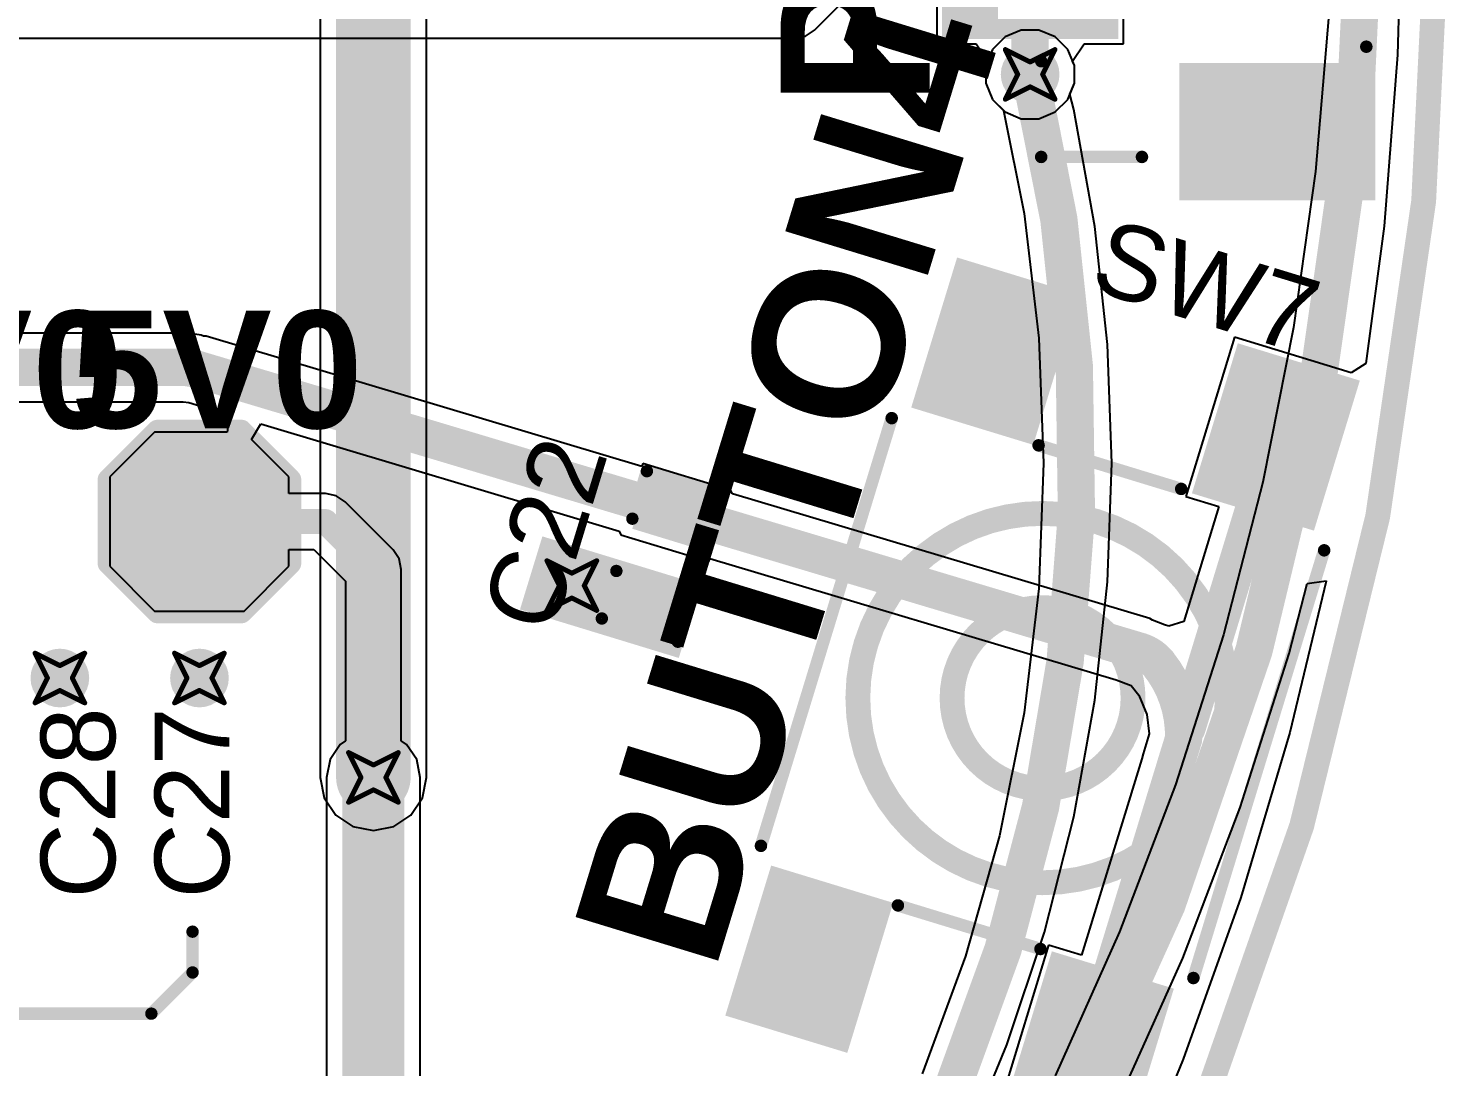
# Model space of a CAD drawing. Header units: inches. Extents: x -5 to 247, y -53 to 67.
# Drawn here: x 47.25 to 61.79, y -31.56 to -20.94 of the extents above; entities that cross this region are included whole.
import ezdxf

# ---------------------------------------------------------------- set-up
doc = ezdxf.new("R2010")
doc.units = ezdxf.units.IN
for name, color, linetype in [('Board Outline', 216, 'Continuous'), ('Bottom Layer', 5, 'Continuous'), ('Drill Drawing', 1, 'Continuous'), ('Top Layer', 1, 'Continuous'), ('Top Overlay', 2, 'Continuous'), ('Top Paste', 8, 'Continuous'), ('Top Solder', 216, 'Continuous'), ('Via Holes', 16, 'Continuous')]:
    doc.layers.add(name, color=color, linetype=linetype)
doc.styles.add('Arial', font='', dxfattribs={"height": 0.2})
doc.styles.add('Arial_Bold', font='', dxfattribs={"height": 0.2})
doc.styles.get('Arial').set_extended_font_data('Arial')
doc.styles.get('Arial_Bold').set_extended_font_data('Arial', bold=True)

# ---------------------------------------------------------------- blocks, each defined once
blk = doc.blocks.new('T__________17')
at = {"layer": 'Top Layer'}
blk.add_hatch(color=1, dxfattribs=at).paths.add_polyline_path([(0.381, 0.762), (-0.381, 0.762), (-0.762, 0.381), (-0.762, -0.381), (-0.381, -0.762), (0.381, -0.762), (0.762, -0.381), (0.762, 0.381)])
at = {"layer": 'Top Paste'}
blk.add_hatch(color=8, dxfattribs=at).paths.add_polyline_path([(0.381, 0.762), (-0.381, 0.762), (-0.762, 0.381), (-0.762, -0.381), (-0.381, -0.762), (0.381, -0.762), (0.762, -0.381), (0.762, 0.381)])
at = {"layer": 'Top Solder'}
blk.add_hatch(color=216, dxfattribs=at).paths.add_polyline_path([(0.432, 0.864), (-0.432, 0.864), (-0.864, 0.432), (-0.864, -0.432), (-0.432, -0.864), (0.432, -0.864), (0.864, -0.432), (0.864, 0.432)])
at = {"layer": 'Top Overlay'}
for points in [[(-0.94, 0.432, 0.2, 0.2, 0), (-0.432, 0.94, 0.2, 0.2, 0)], [(-0.432, 0.94, 0.2, 0.2, 0), (0.432, 0.94, 0.2, 0.2, 0)], [(0.432, 0.94, 0.2, 0.2, 0), (0.94, 0.432, 0.2, 0.2, 0)], [(-0.94, -0.432, 0.2, 0.2, 0), (-0.94, 0.432, 0.2, 0.2, 0)], [(0.94, -0.432, 0.2, 0.2, 0), (0.94, 0.432, 0.2, 0.2, 0)], [(-0.94, -0.432, 0.2, 0.2, 0), (-0.432, -0.94, 0.2, 0.2, 0)], [(0.432, -0.94, 0.2, 0.2, 0), (0.94, -0.432, 0.2, 0.2, 0)], [(-0.432, -0.94, 0.2, 0.2, 0), (0.432, -0.94, 0.2, 0.2, 0)]]:
    blk.add_lwpolyline(points, format="xyseb", dxfattribs=at)
for points in [[(-0.482, 0.94, 0.1, 0.1, 1), (-0.382, 0.94, 0.1, 0.1, 1)], [(-0.482, 0.94, 0.1, 0.1, 1), (-0.382, 0.94, 0.1, 0.1, 1)], [(0.382, 0.94, 0.1, 0.1, 1), (0.482, 0.94, 0.1, 0.1, 1)], [(0.382, 0.94, 0.1, 0.1, 1), (0.482, 0.94, 0.1, 0.1, 1)], [(-0.99, 0.432, 0.1, 0.1, 1), (-0.89, 0.432, 0.1, 0.1, 1)], [(-0.99, 0.432, 0.1, 0.1, 1), (-0.89, 0.432, 0.1, 0.1, 1)], [(0.89, 0.432, 0.1, 0.1, 1), (0.99, 0.432, 0.1, 0.1, 1)], [(0.89, 0.432, 0.1, 0.1, 1), (0.99, 0.432, 0.1, 0.1, 1)], [(-0.99, -0.432, 0.1, 0.1, 1), (-0.89, -0.432, 0.1, 0.1, 1)], [(-0.99, -0.432, 0.1, 0.1, 1), (-0.89, -0.432, 0.1, 0.1, 1)], [(0.89, -0.432, 0.1, 0.1, 1), (0.99, -0.432, 0.1, 0.1, 1)], [(0.89, -0.432, 0.1, 0.1, 1), (0.99, -0.432, 0.1, 0.1, 1)], [(-0.482, -0.94, 0.1, 0.1, 1), (-0.382, -0.94, 0.1, 0.1, 1)], [(-0.482, -0.94, 0.1, 0.1, 1), (-0.382, -0.94, 0.1, 0.1, 1)], [(0.382, -0.94, 0.1, 0.1, 1), (0.482, -0.94, 0.1, 0.1, 1)], [(0.382, -0.94, 0.1, 0.1, 1), (0.482, -0.94, 0.1, 0.1, 1)]]:
    blk.add_lwpolyline(points, format="xyseb", close=True, dxfattribs=at)
blk = doc.blocks.new('TS_1109S_B_J__69')
at = {"layer": 'Top Layer'}
for points in [[(-3.95, 2.05), (-2.55, 2.05), (-2.55, 0.95), (-3.95, 0.95)], [(2.55, 2.05), (3.95, 2.05), (3.95, 0.95), (2.55, 0.95)], [(-3.95, -0.95), (-2.55, -0.95), (-2.55, -2.05), (-3.95, -2.05)], [(2.55, -0.95), (3.95, -0.95), (3.95, -2.05), (2.55, -2.05)]]:
    blk.add_hatch(color=1, dxfattribs=at).paths.add_polyline_path(points)
at = {"layer": 'Top Paste'}
for points in [[(-3.95, 2.05), (-2.55, 2.05), (-2.55, 0.95), (-3.95, 0.95)], [(2.55, 2.05), (3.95, 2.05), (3.95, 0.95), (2.55, 0.95)], [(-3.95, -0.95), (-2.55, -0.95), (-2.55, -2.05), (-3.95, -2.05)], [(2.55, -0.95), (3.95, -0.95), (3.95, -2.05), (2.55, -2.05)]]:
    blk.add_hatch(color=8, dxfattribs=at).paths.add_polyline_path(points)
at = {"layer": 'Top Solder'}
for points in [[(-4.052, 2.152), (-2.448, 2.152), (-2.448, 0.848), (-4.052, 0.848)], [(2.448, 2.152), (4.052, 2.152), (4.052, 0.848), (2.448, 0.848)], [(-4.052, -0.848), (-2.448, -0.848), (-2.448, -2.152), (-4.052, -2.152)], [(2.448, -0.848), (4.052, -0.848), (4.052, -2.152), (2.448, -2.152)]]:
    blk.add_hatch(color=216, dxfattribs=at).paths.add_polyline_path(points)
at = {"layer": 'Top Overlay'}
for points in [[(-2.286, 2.311, 0.127, 0.127, 0), (2.286, 2.311, 0.127, 0.127, 0)], [(-2.459, 0.794, 0.127, 0.127, 0), (-2.459, -0.73, 0.127, 0.127, 0)], [(2.459, 0.794, 0.127, 0.127, 0), (2.459, -0.73, 0.127, 0.127, 0)], [(-2.286, -2.311, 0.127, 0.127, 0), (2.286, -2.311, 0.127, 0.127, 0)]]:
    blk.add_lwpolyline(points, format="xyseb", dxfattribs=at)
for points in [[(-2.318, 2.311, 0.0635, 0.0635, 1), (-2.254, 2.311, 0.0635, 0.0635, 1)], [(2.254, 2.311, 0.0635, 0.0635, 1), (2.318, 2.311, 0.0635, 0.0635, 1)], [(1.888, 0, 0.254, 0.254, 1), (-1.888, 0, 0.254, 0.254, 1)], [(0.925, 0, 0.254, 0.254, 1), (-0.925, 0, 0.254, 0.254, 1)], [(-2.491, 0.794, 0.0635, 0.0635, 1), (-2.427, 0.794, 0.0635, 0.0635, 1)], [(2.427, 0.794, 0.0635, 0.0635, 1), (2.491, 0.794, 0.0635, 0.0635, 1)], [(-1.951, 0, 0.127, 0.127, 1), (-1.824, 0, 0.127, 0.127, 1)], [(-0.988, 0, 0.127, 0.127, 1), (-0.861, 0, 0.127, 0.127, 1)], [(0.861, 0, 0.127, 0.127, 1), (0.988, 0, 0.127, 0.127, 1)], [(1.824, 0, 0.127, 0.127, 1), (1.951, 0, 0.127, 0.127, 1)], [(-2.491, -0.73, 0.0635, 0.0635, 1), (-2.427, -0.73, 0.0635, 0.0635, 1)], [(2.427, -0.73, 0.0635, 0.0635, 1), (2.491, -0.73, 0.0635, 0.0635, 1)], [(-2.318, -2.311, 0.0635, 0.0635, 1), (-2.254, -2.311, 0.0635, 0.0635, 1)], [(2.254, -2.311, 0.0635, 0.0635, 1), (2.318, -2.311, 0.0635, 0.0635, 1)]]:
    blk.add_lwpolyline(points, format="xyseb", close=True, dxfattribs=at)
blk = doc.blocks.new('V________T______96')
at = {"layer": 'Top Layer'}
for points in [[(-4.4, 2.162), (-3.2, 2.162), (-3.2, 0.362), (-4.4, 0.362)], [(3.2, 2.162), (4.4, 2.162), (4.4, 0.362), (3.2, 0.362)], [(-2.75, -0.463), (-2.25, -0.463), (-2.25, -2.063), (-2.75, -2.063)], [(-1.75, -0.463), (-1.25, -0.463), (-1.25, -2.063), (-1.75, -2.063)], [(-0.75, -0.463), (-0.25, -0.463), (-0.25, -2.063), (-0.75, -2.063)], [(0.25, -0.463), (0.75, -0.463), (0.75, -2.063), (0.25, -2.063)], [(1.25, -0.463), (1.75, -0.463), (1.75, -2.063), (1.25, -2.063)], [(2.25, -0.463), (2.75, -0.463), (2.75, -2.063), (2.25, -2.063)]]:
    blk.add_hatch(color=1, dxfattribs=at).paths.add_polyline_path(points)
at = {"layer": 'Top Paste'}
for points in [[(-4.4, 2.162), (-3.2, 2.162), (-3.2, 0.362), (-4.4, 0.362)], [(3.2, 2.162), (4.4, 2.162), (4.4, 0.362), (3.2, 0.362)], [(-2.75, -0.463), (-2.25, -0.463), (-2.25, -2.063), (-2.75, -2.063)], [(-1.75, -0.463), (-1.25, -0.463), (-1.25, -2.063), (-1.75, -2.063)], [(-0.75, -0.463), (-0.25, -0.463), (-0.25, -2.063), (-0.75, -2.063)], [(0.25, -0.463), (0.75, -0.463), (0.75, -2.063), (0.25, -2.063)], [(1.25, -0.463), (1.75, -0.463), (1.75, -2.063), (1.25, -2.063)], [(2.25, -0.463), (2.75, -0.463), (2.75, -2.063), (2.25, -2.063)]]:
    blk.add_hatch(color=8, dxfattribs=at).paths.add_polyline_path(points)
at = {"layer": 'Top Solder'}
for points in [[(-4.502, 2.264), (-3.098, 2.264), (-3.098, 0.261), (-4.502, 0.261)], [(3.098, 2.264), (4.502, 2.264), (4.502, 0.261), (3.098, 0.261)], [(-2.852, -0.361), (-2.148, -0.361), (-2.148, -2.164), (-2.852, -2.164)], [(-1.852, -0.361), (-1.148, -0.361), (-1.148, -2.164), (-1.852, -2.164)], [(-0.852, -0.361), (-0.148, -0.361), (-0.148, -2.164), (-0.852, -2.164)], [(0.148, -0.361), (0.852, -0.361), (0.852, -2.164), (0.148, -2.164)], [(1.148, -0.361), (1.852, -0.361), (1.852, -2.164), (1.148, -2.164)], [(2.148, -0.361), (2.852, -0.361), (2.852, -2.164), (2.148, -2.164)]]:
    blk.add_hatch(color=216, dxfattribs=at).paths.add_polyline_path(points)
at = {"layer": 'Top Overlay'}
for points in [[(-2.884, 2.173, 0.127, 0.127, 0), (2.932, 2.173, 0.127, 0.127, 0)], [(-4.059, -1.15, 0.127, 0.127, 0), (-4.059, -0.12, 0.127, 0.127, 0)], [(4.059, -1.15, 0.127, 0.127, 0), (4.059, -0.12, 0.127, 0.127, 0)], [(-4.059, -1.15, 0.127, 0.127, 0), (-3.08, -1.15, 0.127, 0.127, 0)], [(4.059, -1.15, 0.127, 0.127, 0), (3.08, -1.15, 0.127, 0.127, 0)], [(-3.023, -1.549, 0.127, 0.127, 0), (-3.15, -1.422, 0.127, 0.127, 0)], [(-3.15, -1.676, 0.127, 0.127, 0), (-3.15, -1.422, 0.127, 0.127, 0)], [(-3.15, -1.676, 0.127, 0.127, 0), (-3.023, -1.549, 0.127, 0.127, 0)]]:
    blk.add_lwpolyline(points, format="xyseb", dxfattribs=at)
for points in [[(-2.916, 2.173, 0.0635, 0.0635, 1), (-2.853, 2.173, 0.0635, 0.0635, 1)], [(2.9, 2.173, 0.0635, 0.0635, 1), (2.964, 2.173, 0.0635, 0.0635, 1)], [(-4.091, -0.12, 0.0635, 0.0635, 1), (-4.027, -0.12, 0.0635, 0.0635, 1)], [(4.027, -0.12, 0.0635, 0.0635, 1), (4.091, -0.12, 0.0635, 0.0635, 1)], [(-4.091, -1.15, 0.0635, 0.0635, 1), (-4.027, -1.15, 0.0635, 0.0635, 1)], [(-4.091, -1.15, 0.0635, 0.0635, 1), (-4.027, -1.15, 0.0635, 0.0635, 1)], [(-3.112, -1.15, 0.0635, 0.0635, 1), (-3.049, -1.15, 0.0635, 0.0635, 1)], [(3.049, -1.15, 0.0635, 0.0635, 1), (3.112, -1.15, 0.0635, 0.0635, 1)], [(4.027, -1.15, 0.0635, 0.0635, 1), (4.091, -1.15, 0.0635, 0.0635, 1)], [(4.027, -1.15, 0.0635, 0.0635, 1), (4.091, -1.15, 0.0635, 0.0635, 1)], [(-3.181, -1.422, 0.0635, 0.0635, 1), (-3.118, -1.422, 0.0635, 0.0635, 1)], [(-3.181, -1.422, 0.0635, 0.0635, 1), (-3.118, -1.422, 0.0635, 0.0635, 1)], [(-3.054, -1.549, 0.0635, 0.0635, 1), (-2.991, -1.549, 0.0635, 0.0635, 1)], [(-3.054, -1.549, 0.0635, 0.0635, 1), (-2.991, -1.549, 0.0635, 0.0635, 1)], [(-3.181, -1.676, 0.0635, 0.0635, 1), (-3.118, -1.676, 0.0635, 0.0635, 1)], [(-3.181, -1.676, 0.0635, 0.0635, 1), (-3.118, -1.676, 0.0635, 0.0635, 1)]]:
    blk.add_lwpolyline(points, format="xyseb", close=True, dxfattribs=at)
blk = doc.blocks.new('C___0402_104')
at = {"layer": 'Top Layer'}
for points in [[(-0.698, -0.318), (-0.698, 0.317), (-0.241, 0.317), (-0.241, -0.318)], [(0.241, -0.318), (0.241, 0.317), (0.698, 0.317), (0.698, -0.318)]]:
    blk.add_hatch(color=1, dxfattribs=at).paths.add_polyline_path(points)
at = {"layer": 'Top Paste'}
for points in [[(-0.698, -0.318), (-0.698, 0.317), (-0.241, 0.317), (-0.241, -0.318)], [(0.241, -0.318), (0.241, 0.317), (0.698, 0.317), (0.698, -0.318)]]:
    blk.add_hatch(color=8, dxfattribs=at).paths.add_polyline_path(points)
at = {"layer": 'Top Solder'}
for points in [[(-0.758, -0.378), (-0.758, 0.377), (-0.181, 0.377), (-0.181, -0.378)], [(0.181, -0.378), (0.181, 0.377), (0.758, 0.377), (0.758, -0.378)]]:
    blk.add_hatch(color=216, dxfattribs=at).paths.add_polyline_path(points)
at = {"layer": 'Top Overlay'}
for points in [[(-0.787, 0.406, 0.127, 0.127, 0), (-0.279, 0.406, 0.127, 0.127, 0)], [(-0.787, 0.406, 0.127, 0.127, 0), (-0.787, -0.406, 0.127, 0.127, 0)], [(0.279, 0.406, 0.127, 0.127, 0), (0.787, 0.406, 0.127, 0.127, 0)], [(0.787, 0.406, 0.127, 0.127, 0), (0.787, -0.406, 0.127, 0.127, 0)], [(-0.787, -0.406, 0.127, 0.127, 0), (-0.279, -0.406, 0.127, 0.127, 0)], [(0.279, -0.406, 0.127, 0.127, 0), (0.787, -0.406, 0.127, 0.127, 0)]]:
    blk.add_lwpolyline(points, format="xyseb", dxfattribs=at)
for points in [[(-0.819, 0.406, 0.0635, 0.0635, 1), (-0.756, 0.406, 0.0635, 0.0635, 1)], [(-0.819, 0.406, 0.0635, 0.0635, 1), (-0.756, 0.406, 0.0635, 0.0635, 1)], [(-0.311, 0.406, 0.0635, 0.0635, 1), (-0.248, 0.406, 0.0635, 0.0635, 1)], [(0.248, 0.406, 0.0635, 0.0635, 1), (0.311, 0.406, 0.0635, 0.0635, 1)], [(0.756, 0.406, 0.0635, 0.0635, 1), (0.819, 0.406, 0.0635, 0.0635, 1)], [(0.756, 0.406, 0.0635, 0.0635, 1), (0.819, 0.406, 0.0635, 0.0635, 1)], [(-0.819, -0.406, 0.0635, 0.0635, 1), (-0.756, -0.406, 0.0635, 0.0635, 1)], [(-0.819, -0.406, 0.0635, 0.0635, 1), (-0.756, -0.406, 0.0635, 0.0635, 1)], [(-0.311, -0.406, 0.0635, 0.0635, 1), (-0.248, -0.406, 0.0635, 0.0635, 1)], [(0.248, -0.406, 0.0635, 0.0635, 1), (0.311, -0.406, 0.0635, 0.0635, 1)], [(0.756, -0.406, 0.0635, 0.0635, 1), (0.819, -0.406, 0.0635, 0.0635, 1)], [(0.756, -0.406, 0.0635, 0.0635, 1), (0.819, -0.406, 0.0635, 0.0635, 1)]]:
    blk.add_lwpolyline(points, format="xyseb", close=True, dxfattribs=at)

msp = doc.modelspace()

# ---------------------------------------------------------------- hatches: boundary and pattern name
at = {"layer": 'Bottom Layer'}
h = msp.add_hatch(color=5, dxfattribs=at)
edge = h.paths.add_edge_path()
edge.add_arc((57.487, -21.413), 0.3, 0, 360)
h = msp.add_hatch(color=5, dxfattribs=at)
edge = h.paths.add_edge_path()
edge.add_arc((52.803, -26.639), 0.3, 0, 360)
h = msp.add_hatch(color=5, dxfattribs=at)
edge = h.paths.add_edge_path()
edge.add_arc((47.57, -27.584), 0.3, 0, 360)
h = msp.add_hatch(color=5, dxfattribs=at)
edge = h.paths.add_edge_path()
edge.add_arc((48.997, -27.584), 0.3, 0, 360)
h = msp.add_hatch(color=5, dxfattribs=at)
edge = h.paths.add_edge_path()
edge.add_arc((50.775, -28.6), 0.3, 0, 360)
at = {"layer": 'Top Layer'}
h = msp.add_hatch(color=1, dxfattribs=at)
edge = h.paths.add_edge_path()
edge.add_arc((57.487, -21.413), 0.3, 0, 360)
msp.add_hatch(color=1, dxfattribs=at).paths.add_polyline_path([(53.896, -27.379), (54.124, -26.632), (52.502, -26.136), (52.273, -26.883)])
h = msp.add_hatch(color=1, dxfattribs=at)
edge = h.paths.add_edge_path()
edge.add_arc((52.803, -26.639), 0.3, 0, 360)
h = msp.add_hatch(color=1, dxfattribs=at)
edge = h.paths.add_edge_path()
edge.add_arc((47.57, -27.584), 0.3, 0, 360)
h = msp.add_hatch(color=1, dxfattribs=at)
edge = h.paths.add_edge_path()
edge.add_arc((48.997, -27.584), 0.3, 0, 360)
h = msp.add_hatch(color=1, dxfattribs=at)
edge = h.paths.add_edge_path()
edge.add_arc((50.775, -28.6), 0.3, 0, 360)
at = {"layer": 'Via Holes'}
h = msp.add_hatch(color=7, dxfattribs=at)
edge = h.paths.add_edge_path()
edge.add_arc((57.487, -21.413), 0.15, 0, 360)
h = msp.add_hatch(color=7, dxfattribs=at)
edge = h.paths.add_edge_path()
edge.add_arc((52.803, -26.639), 0.15, 0, 360)
h = msp.add_hatch(color=7, dxfattribs=at)
edge = h.paths.add_edge_path()
edge.add_arc((47.57, -27.584), 0.15, 0, 360)
h = msp.add_hatch(color=7, dxfattribs=at)
edge = h.paths.add_edge_path()
edge.add_arc((48.997, -27.584), 0.15, 0, 360)
h = msp.add_hatch(color=7, dxfattribs=at)
edge = h.paths.add_edge_path()
edge.add_arc((50.775, -28.6), 0.15, 0, 360)

# ---------------------------------------------------------------- linework, layer by layer
at = {"layer": 'Board Outline'}
msp.add_lwpolyline([(49.772, 6.348, 0.254, 0.254, -0.6504), (32.118, -53.055, 0.254, 0.254, 0)], format="xyseb", dxfattribs=at)
at = {"layer": 'Bottom Layer'}
for p, q in [((50.231, -4.902), (50.231, -28.6)), ((51.318, -28.6), (51.318, -4.902)), ((60.541, -20.802), (60.405, -22.407)), ((57.231, -21.03), (57.104, -21.157)), ((57.397, -20.961), (57.231, -21.03)), ((57.577, -20.961), (57.397, -20.961)), ((57.744, -21.03), (57.577, -20.961)), ((57.871, -21.157), (57.744, -21.03)), ((57.104, -21.157), (57.035, -21.323)), ((57.94, -21.323), (57.871, -21.157)), ((57.035, -21.323), (57.035, -21.503)), ((57.94, -21.503), (57.94, -21.323)), ((57.035, -21.503), (57.104, -21.67)), ((57.893, -21.615), (57.94, -21.503)), ((57.104, -21.67), (57.215, -21.781)), ((57.933, -21.772), (57.893, -21.615)), ((57.215, -21.781), (57.425, -22.836)), ((58.149, -22.967), (57.933, -21.772)), ((60.405, -22.407), (60.18, -24.001)), ((57.425, -22.836), (57.575, -24.108)), ((58.279, -24.174), (58.149, -22.967)), ((57.575, -24.108), (57.625, -25.388)), ((60.18, -24.001), (59.866, -25.581)), ((58.322, -25.388), (58.279, -24.174)), ((57.625, -25.388), (57.575, -26.668)), ((58.279, -26.601), (58.322, -25.388)), ((59.866, -25.581), (59.464, -27.141)), ((58.149, -27.809), (58.279, -26.601)), ((60.135, -27.334), (60.32, -26.617)), ((60.514, -26.593), (60.14, -28.142)), ((60.32, -26.617), (60.511, -26.589)), ((60.511, -26.589), (60.514, -26.593)), ((57.575, -26.668), (57.425, -27.94)), ((59.464, -27.141), (58.974, -28.676)), ((59.634, -28.906), (60.135, -27.334)), ((57.933, -29.004), (58.149, -27.809)), ((57.425, -27.94), (57.175, -29.196)), ((60.14, -28.142), (59.64, -29.826)), ((50.231, -28.6), (50.272, -28.809)), ((51.277, -28.809), (51.318, -28.6)), ((58.974, -28.676), (58.4, -30.18)), ((50.272, -28.809), (50.39, -28.985)), ((51.159, -28.985), (51.277, -28.809)), ((59.046, -30.448), (59.634, -28.906)), ((50.39, -28.985), (50.566, -29.103)), ((50.983, -29.103), (51.159, -28.985)), ((57.633, -30.181), (57.933, -29.004)), ((50.566, -29.103), (50.775, -29.144)), ((50.775, -29.144), (50.983, -29.103)), ((57.175, -29.196), (56.827, -30.429)), ((59.64, -29.826), (59.052, -31.482)), ((57.25, -31.333), (57.633, -30.181)), ((58.4, -30.18), (57.742, -31.651)), ((56.827, -30.429), (56.384, -31.631)), ((58.372, -31.954), (59.046, -30.448)), ((56.785, -32.455), (57.25, -31.333)), ((59.052, -31.482), (58.378, -33.104))]:
    msp.add_line(p, q, dxfattribs=at)
for points in [[(56.382, -3.583, 0.381, 0.381, -0.343099), (53.033, -39.106, 0.381, 0.381, 0)], [(50.775, -28.6, 0.762, 0.762, 0), (50.775, -4.902, 0.762, 0.762, 0)], [(57.487, -21.413, 0.381, 0.381, -0.254665), (53.425, -36.822, 0.381, 0.381, 0)]]:
    msp.add_lwpolyline(points, format="xyseb", dxfattribs=at)
for points in [[(57.392, -21.413, 0.191, 0.191, 1), (57.583, -21.413, 0.191, 0.191, 1)], [(50.584, -28.6, 0.381, 0.381, 1), (50.965, -28.6, 0.381, 0.381, 1)]]:
    msp.add_lwpolyline(points, format="xyseb", close=True, dxfattribs=at)
at = {"layer": 'Drill Drawing'}
for points in [[(57.233, -21.159, 0.0508, 0.0508, 0), (57.487, -21.286, 0.0508, 0.0508, 0)], [(57.233, -21.159, 0.0508, 0.0508, 0), (57.36, -21.413, 0.0508, 0.0508, 0)], [(57.487, -21.286, 0.0508, 0.0508, 0), (57.741, -21.159, 0.0508, 0.0508, 0)], [(57.614, -21.413, 0.0508, 0.0508, 0), (57.741, -21.159, 0.0508, 0.0508, 0)], [(57.233, -21.667, 0.0508, 0.0508, 0), (57.36, -21.413, 0.0508, 0.0508, 0)], [(57.233, -21.667, 0.0508, 0.0508, 0), (57.487, -21.54, 0.0508, 0.0508, 0)], [(57.487, -21.54, 0.0508, 0.0508, 0), (57.741, -21.667, 0.0508, 0.0508, 0)], [(57.614, -21.413, 0.0508, 0.0508, 0), (57.741, -21.667, 0.0508, 0.0508, 0)], [(52.549, -26.385, 0.0508, 0.0508, 0), (52.803, -26.512, 0.0508, 0.0508, 0)], [(52.549, -26.385, 0.0508, 0.0508, 0), (52.676, -26.639, 0.0508, 0.0508, 0)], [(52.803, -26.512, 0.0508, 0.0508, 0), (53.057, -26.385, 0.0508, 0.0508, 0)], [(52.93, -26.639, 0.0508, 0.0508, 0), (53.057, -26.385, 0.0508, 0.0508, 0)], [(52.549, -26.893, 0.0508, 0.0508, 0), (52.676, -26.639, 0.0508, 0.0508, 0)], [(52.93, -26.639, 0.0508, 0.0508, 0), (53.057, -26.893, 0.0508, 0.0508, 0)], [(52.549, -26.893, 0.0508, 0.0508, 0), (52.803, -26.766, 0.0508, 0.0508, 0)], [(52.803, -26.766, 0.0508, 0.0508, 0), (53.057, -26.893, 0.0508, 0.0508, 0)], [(47.316, -27.33, 0.0508, 0.0508, 0), (47.57, -27.457, 0.0508, 0.0508, 0)], [(47.316, -27.33, 0.0508, 0.0508, 0), (47.443, -27.584, 0.0508, 0.0508, 0)], [(47.57, -27.457, 0.0508, 0.0508, 0), (47.824, -27.33, 0.0508, 0.0508, 0)], [(47.697, -27.584, 0.0508, 0.0508, 0), (47.824, -27.33, 0.0508, 0.0508, 0)], [(48.743, -27.33, 0.0508, 0.0508, 0), (48.997, -27.457, 0.0508, 0.0508, 0)], [(48.743, -27.33, 0.0508, 0.0508, 0), (48.87, -27.584, 0.0508, 0.0508, 0)], [(48.997, -27.457, 0.0508, 0.0508, 0), (49.251, -27.33, 0.0508, 0.0508, 0)], [(49.124, -27.584, 0.0508, 0.0508, 0), (49.251, -27.33, 0.0508, 0.0508, 0)], [(47.316, -27.838, 0.0508, 0.0508, 0), (47.443, -27.584, 0.0508, 0.0508, 0)], [(47.697, -27.584, 0.0508, 0.0508, 0), (47.824, -27.838, 0.0508, 0.0508, 0)], [(48.743, -27.838, 0.0508, 0.0508, 0), (48.87, -27.584, 0.0508, 0.0508, 0)], [(49.124, -27.584, 0.0508, 0.0508, 0), (49.251, -27.838, 0.0508, 0.0508, 0)], [(47.316, -27.838, 0.0508, 0.0508, 0), (47.57, -27.711, 0.0508, 0.0508, 0)], [(47.57, -27.711, 0.0508, 0.0508, 0), (47.824, -27.838, 0.0508, 0.0508, 0)], [(48.743, -27.838, 0.0508, 0.0508, 0), (48.997, -27.711, 0.0508, 0.0508, 0)], [(48.997, -27.711, 0.0508, 0.0508, 0), (49.251, -27.838, 0.0508, 0.0508, 0)], [(50.521, -28.346, 0.0508, 0.0508, 0), (50.775, -28.473, 0.0508, 0.0508, 0)], [(50.521, -28.346, 0.0508, 0.0508, 0), (50.648, -28.6, 0.0508, 0.0508, 0)], [(50.775, -28.473, 0.0508, 0.0508, 0), (51.029, -28.346, 0.0508, 0.0508, 0)], [(50.902, -28.6, 0.0508, 0.0508, 0), (51.029, -28.346, 0.0508, 0.0508, 0)], [(50.521, -28.854, 0.0508, 0.0508, 0), (50.648, -28.6, 0.0508, 0.0508, 0)], [(50.902, -28.6, 0.0508, 0.0508, 0), (51.029, -28.854, 0.0508, 0.0508, 0)], [(50.521, -28.854, 0.0508, 0.0508, 0), (50.775, -28.727, 0.0508, 0.0508, 0)], [(50.775, -28.727, 0.0508, 0.0508, 0), (51.029, -28.854, 0.0508, 0.0508, 0)]]:
    msp.add_lwpolyline(points, format="xyseb", dxfattribs=at)
for points in [[(57.221, -21.159, 0.0254, 0.0254, 1), (57.246, -21.159, 0.0254, 0.0254, 1)], [(57.221, -21.159, 0.0254, 0.0254, 1), (57.246, -21.159, 0.0254, 0.0254, 1)], [(57.729, -21.159, 0.0254, 0.0254, 1), (57.754, -21.159, 0.0254, 0.0254, 1)], [(57.729, -21.159, 0.0254, 0.0254, 1), (57.754, -21.159, 0.0254, 0.0254, 1)], [(57.475, -21.286, 0.0254, 0.0254, 1), (57.5, -21.286, 0.0254, 0.0254, 1)], [(57.475, -21.286, 0.0254, 0.0254, 1), (57.5, -21.286, 0.0254, 0.0254, 1)], [(57.348, -21.413, 0.0254, 0.0254, 1), (57.373, -21.413, 0.0254, 0.0254, 1)], [(57.348, -21.413, 0.0254, 0.0254, 1), (57.373, -21.413, 0.0254, 0.0254, 1)], [(57.475, -21.54, 0.0254, 0.0254, 1), (57.5, -21.54, 0.0254, 0.0254, 1)], [(57.475, -21.54, 0.0254, 0.0254, 1), (57.5, -21.54, 0.0254, 0.0254, 1)], [(57.602, -21.413, 0.0254, 0.0254, 1), (57.627, -21.413, 0.0254, 0.0254, 1)], [(57.602, -21.413, 0.0254, 0.0254, 1), (57.627, -21.413, 0.0254, 0.0254, 1)], [(57.221, -21.667, 0.0254, 0.0254, 1), (57.246, -21.667, 0.0254, 0.0254, 1)], [(57.221, -21.667, 0.0254, 0.0254, 1), (57.246, -21.667, 0.0254, 0.0254, 1)], [(57.729, -21.667, 0.0254, 0.0254, 1), (57.754, -21.667, 0.0254, 0.0254, 1)], [(57.729, -21.667, 0.0254, 0.0254, 1), (57.754, -21.667, 0.0254, 0.0254, 1)], [(52.536, -26.385, 0.0254, 0.0254, 1), (52.562, -26.385, 0.0254, 0.0254, 1)], [(52.536, -26.385, 0.0254, 0.0254, 1), (52.562, -26.385, 0.0254, 0.0254, 1)], [(53.044, -26.385, 0.0254, 0.0254, 1), (53.07, -26.385, 0.0254, 0.0254, 1)], [(53.044, -26.385, 0.0254, 0.0254, 1), (53.07, -26.385, 0.0254, 0.0254, 1)], [(52.663, -26.639, 0.0254, 0.0254, 1), (52.689, -26.639, 0.0254, 0.0254, 1)], [(52.663, -26.639, 0.0254, 0.0254, 1), (52.689, -26.639, 0.0254, 0.0254, 1)], [(52.79, -26.512, 0.0254, 0.0254, 1), (52.816, -26.512, 0.0254, 0.0254, 1)], [(52.79, -26.512, 0.0254, 0.0254, 1), (52.816, -26.512, 0.0254, 0.0254, 1)], [(52.917, -26.639, 0.0254, 0.0254, 1), (52.943, -26.639, 0.0254, 0.0254, 1)], [(52.917, -26.639, 0.0254, 0.0254, 1), (52.943, -26.639, 0.0254, 0.0254, 1)], [(52.79, -26.766, 0.0254, 0.0254, 1), (52.816, -26.766, 0.0254, 0.0254, 1)], [(52.79, -26.766, 0.0254, 0.0254, 1), (52.816, -26.766, 0.0254, 0.0254, 1)], [(52.536, -26.893, 0.0254, 0.0254, 1), (52.562, -26.893, 0.0254, 0.0254, 1)], [(52.536, -26.893, 0.0254, 0.0254, 1), (52.562, -26.893, 0.0254, 0.0254, 1)], [(53.044, -26.893, 0.0254, 0.0254, 1), (53.07, -26.893, 0.0254, 0.0254, 1)], [(53.044, -26.893, 0.0254, 0.0254, 1), (53.07, -26.893, 0.0254, 0.0254, 1)], [(47.304, -27.33, 0.0254, 0.0254, 1), (47.329, -27.33, 0.0254, 0.0254, 1)], [(47.304, -27.33, 0.0254, 0.0254, 1), (47.329, -27.33, 0.0254, 0.0254, 1)], [(47.812, -27.33, 0.0254, 0.0254, 1), (47.837, -27.33, 0.0254, 0.0254, 1)], [(47.812, -27.33, 0.0254, 0.0254, 1), (47.837, -27.33, 0.0254, 0.0254, 1)], [(48.73, -27.33, 0.0254, 0.0254, 1), (48.755, -27.33, 0.0254, 0.0254, 1)], [(48.73, -27.33, 0.0254, 0.0254, 1), (48.755, -27.33, 0.0254, 0.0254, 1)], [(49.238, -27.33, 0.0254, 0.0254, 1), (49.263, -27.33, 0.0254, 0.0254, 1)], [(49.238, -27.33, 0.0254, 0.0254, 1), (49.263, -27.33, 0.0254, 0.0254, 1)], [(47.558, -27.457, 0.0254, 0.0254, 1), (47.583, -27.457, 0.0254, 0.0254, 1)], [(47.558, -27.457, 0.0254, 0.0254, 1), (47.583, -27.457, 0.0254, 0.0254, 1)], [(48.984, -27.457, 0.0254, 0.0254, 1), (49.009, -27.457, 0.0254, 0.0254, 1)], [(48.984, -27.457, 0.0254, 0.0254, 1), (49.009, -27.457, 0.0254, 0.0254, 1)], [(47.431, -27.584, 0.0254, 0.0254, 1), (47.456, -27.584, 0.0254, 0.0254, 1)], [(47.431, -27.584, 0.0254, 0.0254, 1), (47.456, -27.584, 0.0254, 0.0254, 1)], [(47.685, -27.584, 0.0254, 0.0254, 1), (47.71, -27.584, 0.0254, 0.0254, 1)], [(47.685, -27.584, 0.0254, 0.0254, 1), (47.71, -27.584, 0.0254, 0.0254, 1)], [(48.857, -27.584, 0.0254, 0.0254, 1), (48.882, -27.584, 0.0254, 0.0254, 1)], [(48.857, -27.584, 0.0254, 0.0254, 1), (48.882, -27.584, 0.0254, 0.0254, 1)], [(49.111, -27.584, 0.0254, 0.0254, 1), (49.136, -27.584, 0.0254, 0.0254, 1)], [(49.111, -27.584, 0.0254, 0.0254, 1), (49.136, -27.584, 0.0254, 0.0254, 1)], [(47.558, -27.711, 0.0254, 0.0254, 1), (47.583, -27.711, 0.0254, 0.0254, 1)], [(47.558, -27.711, 0.0254, 0.0254, 1), (47.583, -27.711, 0.0254, 0.0254, 1)], [(48.984, -27.711, 0.0254, 0.0254, 1), (49.009, -27.711, 0.0254, 0.0254, 1)], [(48.984, -27.711, 0.0254, 0.0254, 1), (49.009, -27.711, 0.0254, 0.0254, 1)], [(47.304, -27.838, 0.0254, 0.0254, 1), (47.329, -27.838, 0.0254, 0.0254, 1)], [(47.304, -27.838, 0.0254, 0.0254, 1), (47.329, -27.838, 0.0254, 0.0254, 1)], [(47.812, -27.838, 0.0254, 0.0254, 1), (47.837, -27.838, 0.0254, 0.0254, 1)], [(47.812, -27.838, 0.0254, 0.0254, 1), (47.837, -27.838, 0.0254, 0.0254, 1)], [(48.73, -27.838, 0.0254, 0.0254, 1), (48.755, -27.838, 0.0254, 0.0254, 1)], [(48.73, -27.838, 0.0254, 0.0254, 1), (48.755, -27.838, 0.0254, 0.0254, 1)], [(49.238, -27.838, 0.0254, 0.0254, 1), (49.263, -27.838, 0.0254, 0.0254, 1)], [(49.238, -27.838, 0.0254, 0.0254, 1), (49.263, -27.838, 0.0254, 0.0254, 1)], [(50.508, -28.346, 0.0254, 0.0254, 1), (50.533, -28.346, 0.0254, 0.0254, 1)], [(50.508, -28.346, 0.0254, 0.0254, 1), (50.533, -28.346, 0.0254, 0.0254, 1)], [(51.016, -28.346, 0.0254, 0.0254, 1), (51.041, -28.346, 0.0254, 0.0254, 1)], [(51.016, -28.346, 0.0254, 0.0254, 1), (51.041, -28.346, 0.0254, 0.0254, 1)], [(50.762, -28.473, 0.0254, 0.0254, 1), (50.787, -28.473, 0.0254, 0.0254, 1)], [(50.762, -28.473, 0.0254, 0.0254, 1), (50.787, -28.473, 0.0254, 0.0254, 1)], [(50.635, -28.6, 0.0254, 0.0254, 1), (50.66, -28.6, 0.0254, 0.0254, 1)], [(50.635, -28.6, 0.0254, 0.0254, 1), (50.66, -28.6, 0.0254, 0.0254, 1)], [(50.889, -28.6, 0.0254, 0.0254, 1), (50.914, -28.6, 0.0254, 0.0254, 1)], [(50.889, -28.6, 0.0254, 0.0254, 1), (50.914, -28.6, 0.0254, 0.0254, 1)], [(50.762, -28.727, 0.0254, 0.0254, 1), (50.787, -28.727, 0.0254, 0.0254, 1)], [(50.762, -28.727, 0.0254, 0.0254, 1), (50.787, -28.727, 0.0254, 0.0254, 1)], [(50.508, -28.854, 0.0254, 0.0254, 1), (50.533, -28.854, 0.0254, 0.0254, 1)], [(50.508, -28.854, 0.0254, 0.0254, 1), (50.533, -28.854, 0.0254, 0.0254, 1)], [(51.016, -28.854, 0.0254, 0.0254, 1), (51.041, -28.854, 0.0254, 0.0254, 1)], [(51.016, -28.854, 0.0254, 0.0254, 1), (51.041, -28.854, 0.0254, 0.0254, 1)]]:
    msp.add_lwpolyline(points, format="xyseb", close=True, dxfattribs=at)
at = {"layer": 'Top Layer'}
for p, q in [((61.29, -19.457), (61.243, -21.213)), ((55.282, -20.96), (56.259, -19.983)), ((56.535, -20.296), (56.535, -21.101)), ((58.44, -21.101), (58.44, -20.296)), ((39.124, -21.044), (55.081, -21.044)), ((55.081, -21.044), (55.19, -21.022)), ((55.081, -21.044), (55.081, -21.044)), ((55.19, -21.022), (55.282, -20.96)), ((56.535, -21.101), (56.935, -21.101)), ((56.935, -21.101), (57.053, -21.279)), ((57.921, -21.279), (58.04, -21.101)), ((58.04, -21.101), (58.44, -21.101)), ((61.243, -21.213), (61.104, -22.965)), ((57.053, -21.279), (57.035, -21.323)), ((57.035, -21.323), (57.035, -21.503)), ((57.94, -21.323), (57.921, -21.279)), ((57.94, -21.503), (57.94, -21.323)), ((57.035, -21.503), (57.104, -21.67)), ((57.871, -21.67), (57.94, -21.503)), ((57.104, -21.67), (57.231, -21.797)), ((57.744, -21.797), (57.871, -21.67)), ((57.231, -21.797), (57.397, -21.866)), ((57.577, -21.866), (57.744, -21.797)), ((57.397, -21.866), (57.577, -21.866)), ((61.104, -22.965), (60.918, -24.367)), ((48.856, -24.06), (43.372, -24.06)), ((48.881, -24.065), (48.856, -24.06)), ((48.906, -24.063), (48.881, -24.065)), ((49.015, -24.079), (48.906, -24.063)), ((49.039, -24.088), (49.015, -24.079)), ((49.065, -24.09), (49.039, -24.088)), ((53.517, -25.423), (49.065, -24.09)), ((59.576, -24.099), (59.078, -25.729)), ((60.769, -24.463), (59.576, -24.099)), ((60.918, -24.367), (60.769, -24.463)), ((43.437, -24.759), (48.83, -24.759)), ((48.83, -24.759), (48.889, -24.768)), ((48.889, -24.768), (49.305, -24.892)), ((49.305, -24.892), (49.279, -25.07)), ((49.529, -25.145), (49.623, -24.987)), ((49.623, -24.987), (53.286, -26.083)), ((48.539, -25.07), (48.082, -25.527)), ((49.279, -25.07), (48.539, -25.07)), ((49.911, -25.527), (49.529, -25.145)), ((53.527, -25.39), (53.517, -25.423)), ((54.426, -25.665), (53.527, -25.39)), ((48.082, -25.527), (48.082, -26.441)), ((49.911, -25.699), (49.911, -25.527)), ((50.284, -25.699), (49.911, -25.699)), ((50.393, -25.721), (50.284, -25.699)), ((50.284, -25.699), (50.284, -25.699)), ((50.486, -25.783), (50.393, -25.721)), ((54.445, -25.7), (54.426, -25.665)), ((54.426, -25.665), (54.426, -25.665)), ((58.711, -26.976), (54.445, -25.7)), ((59.078, -25.729), (59.415, -25.832)), ((50.976, -26.273), (50.486, -25.783)), ((59.415, -25.832), (59.057, -27.006)), ((53.286, -26.083), (53.305, -26.119)), ((53.305, -26.119), (53.305, -26.119)), ((53.305, -26.119), (54.203, -26.393)), ((49.911, -26.441), (49.911, -26.269)), ((49.911, -26.269), (50.166, -26.269)), ((50.166, -26.269), (50.49, -26.593)), ((51.038, -26.366), (50.976, -26.273)), ((48.082, -26.441), (48.539, -26.899)), ((49.454, -26.899), (49.911, -26.441)), ((51.059, -26.475), (51.038, -26.366)), ((54.203, -26.393), (54.213, -26.361)), ((54.213, -26.361), (58.365, -27.603)), ((50.49, -26.593), (50.49, -28.226)), ((51.059, -28.226), (51.059, -26.475)), ((51.059, -26.475), (51.059, -26.475)), ((48.539, -26.899), (49.454, -26.899)), ((58.738, -26.991), (58.711, -26.976)), ((58.86, -27.041), (58.738, -26.991)), ((58.905, -27.054), (58.86, -27.041)), ((59.057, -27.006), (58.905, -27.054)), ((58.365, -27.603), (58.521, -27.66)), ((58.521, -27.66), (58.597, -27.759)), ((58.597, -27.759), (58.679, -27.957)), ((58.679, -27.957), (58.705, -28.156)), ((58.705, -28.156), (58.643, -28.359)), ((50.436, -28.262), (50.332, -28.417)), ((50.49, -28.226), (50.436, -28.262)), ((51.113, -28.262), (51.059, -28.226)), ((51.217, -28.417), (51.113, -28.262)), ((58.643, -28.359), (58.628, -28.409)), ((58.643, -28.359), (58.643, -28.359)), ((50.332, -28.417), (50.295, -28.6)), ((51.254, -28.6), (51.217, -28.417)), ((58.628, -28.409), (58.013, -30.418)), ((58.628, -28.409), (58.628, -28.409)), ((50.295, -28.6), (50.295, -38.71)), ((51.254, -40.607), (51.254, -28.6)), ((57.676, -30.315), (57.178, -31.945)), ((58.013, -30.418), (57.676, -30.315))]:
    msp.add_line(p, q, dxfattribs=at)
for points in [[(57.487, -20.698, 0.381, 0.381, 0), (57.487, -21.413, 0.381, 0.381, 0)], [(41.885, -24.409, 0.381, 0.381, 0), (48.856, -24.409, 0.381, 0.381, 0)], [(48.856, -24.409, 0.381, 0.381, 0), (48.965, -24.425, 0.381, 0.381, 0)], [(48.965, -24.425, 0.381, 0.381, 0), (53.865, -25.892, 0.381, 0.381, 0)], [(59.85, -25.607, 0.381, 0.381, 0), (59.999, -25.119, 0.381, 0.381, 0)], [(59.091, -28.09, 0.381, 0.381, 0), (59.85, -25.607, 0.381, 0.381, 0)], [(53.865, -25.892, 0.381, 0.381, 0), (58.61, -27.311, 0.381, 0.381, 0)], [(48.489, -25.984, 0.254, 0.254, 0), (50.284, -25.984, 0.254, 0.254, 0)], [(50.284, -25.984, 0.254, 0.254, 0), (50.775, -26.475, 0.254, 0.254, 0)], [(50.775, -28.6, 0.254, 0.254, 0), (50.775, -26.475, 0.254, 0.254, 0)], [(58.61, -27.311, 0.381, 0.381, -0.152029), (58.798, -27.438, 0.381, 0.381, 0)], [(58.798, -27.438, 0.381, 0.381, -0.153727), (59.053, -28.093, 0.381, 0.381, 0)], [(59.053, -28.093, 0.381, 0.381, -0.02445), (59.055, -28.208, 0.381, 0.381, 0)], [(58.977, -28.461, 0.381, 0.381, 0), (59.044, -28.244, 0.381, 0.381, 0)], [(50.775, -40.607, 0.635, 0.635, 0), (50.775, -28.6, 0.635, 0.635, 0)], [(58.247, -30.848, 0.381, 0.381, 0), (58.962, -28.511, 0.381, 0.381, 0)], [(58.962, -28.511, 0.381, 0.381, 0), (58.977, -28.461, 0.381, 0.381, 0)], [(58.962, -28.511, 0.381, 0.381, 0), (58.962, -28.511, 0.381, 0.381, 0)], [(58.099, -31.335, 0.381, 0.381, 0), (58.247, -30.848, 0.381, 0.381, 0)]]:
    msp.add_lwpolyline(points, format="xyseb", dxfattribs=at)
for points in [[(57.392, -21.413, 0.191, 0.191, 1), (57.583, -21.413, 0.191, 0.191, 1)], [(48.76, -24.409, 0.191, 0.191, 1), (48.951, -24.409, 0.191, 0.191, 1)], [(48.76, -24.409, 0.191, 0.191, 1), (48.951, -24.409, 0.191, 0.191, 1)], [(48.869, -24.425, 0.191, 0.191, 1), (49.06, -24.425, 0.191, 0.191, 1)], [(48.869, -24.425, 0.191, 0.191, 1), (49.06, -24.425, 0.191, 0.191, 1)], [(59.904, -25.119, 0.191, 0.191, 1), (60.094, -25.119, 0.191, 0.191, 1)], [(59.755, -25.607, 0.191, 0.191, 1), (59.945, -25.607, 0.191, 0.191, 1)], [(59.755, -25.607, 0.191, 0.191, 1), (59.945, -25.607, 0.191, 0.191, 1)], [(53.77, -25.892, 0.191, 0.191, 1), (53.961, -25.892, 0.191, 0.191, 1)], [(53.77, -25.892, 0.191, 0.191, 1), (53.961, -25.892, 0.191, 0.191, 1)], [(48.425, -25.984, 0.127, 0.127, 1), (48.552, -25.984, 0.127, 0.127, 1)], [(50.221, -25.984, 0.127, 0.127, 1), (50.348, -25.984, 0.127, 0.127, 1)], [(50.221, -25.984, 0.127, 0.127, 1), (50.348, -25.984, 0.127, 0.127, 1)], [(50.711, -26.475, 0.127, 0.127, 1), (50.838, -26.475, 0.127, 0.127, 1)], [(50.711, -26.475, 0.127, 0.127, 1), (50.838, -26.475, 0.127, 0.127, 1)], [(58.515, -27.311, 0.191, 0.191, 1), (58.706, -27.311, 0.191, 0.191, 1)], [(58.515, -27.311, 0.191, 0.191, 1), (58.706, -27.311, 0.191, 0.191, 1)], [(58.703, -27.438, 0.191, 0.191, 1), (58.894, -27.438, 0.191, 0.191, 1)], [(58.703, -27.438, 0.191, 0.191, 1), (58.894, -27.438, 0.191, 0.191, 1)], [(58.958, -28.093, 0.191, 0.191, 1), (59.148, -28.093, 0.191, 0.191, 1)], [(58.958, -28.093, 0.191, 0.191, 1), (59.148, -28.093, 0.191, 0.191, 1)], [(58.996, -28.09, 0.191, 0.191, 1), (59.186, -28.09, 0.191, 0.191, 1)], [(58.948, -28.244, 0.191, 0.191, 1), (59.139, -28.244, 0.191, 0.191, 1)], [(58.959, -28.208, 0.191, 0.191, 1), (59.15, -28.208, 0.191, 0.191, 1)], [(50.616, -28.6, 0.318, 0.318, 1), (50.933, -28.6, 0.318, 0.318, 1)], [(58.867, -28.511, 0.191, 0.191, 1), (59.057, -28.511, 0.191, 0.191, 1)], [(58.867, -28.511, 0.191, 0.191, 1), (59.057, -28.511, 0.191, 0.191, 1)], [(58.867, -28.511, 0.191, 0.191, 1), (59.057, -28.511, 0.191, 0.191, 1)], [(58.867, -28.511, 0.191, 0.191, 1), (59.057, -28.511, 0.191, 0.191, 1)], [(58.882, -28.461, 0.191, 0.191, 1), (59.072, -28.461, 0.191, 0.191, 1)], [(58.882, -28.461, 0.191, 0.191, 1), (59.072, -28.461, 0.191, 0.191, 1)], [(50.711, -28.6, 0.127, 0.127, 1), (50.838, -28.6, 0.127, 0.127, 1)], [(58.152, -30.848, 0.191, 0.191, 1), (58.343, -30.848, 0.191, 0.191, 1)], [(58.152, -30.848, 0.191, 0.191, 1), (58.343, -30.848, 0.191, 0.191, 1)], [(58.003, -31.335, 0.191, 0.191, 1), (58.194, -31.335, 0.191, 0.191, 1)]]:
    msp.add_lwpolyline(points, format="xyseb", close=True, dxfattribs=at)
at = {"layer": 'Top Overlay'}
for points in [[(48.926, -30.594, 0.127, 0.127, 0), (48.926, -30.177, 0.127, 0.127, 0)], [(48.505, -31.015, 0.127, 0.127, 0), (48.926, -30.594, 0.127, 0.127, 0)], [(45.431, -31.015, 0.127, 0.127, 0), (48.505, -31.015, 0.127, 0.127, 0)]]:
    msp.add_lwpolyline(points, format="xyseb", dxfattribs=at)
for points in [[(48.895, -30.177, 0.0635, 0.0635, 1), (48.958, -30.177, 0.0635, 0.0635, 1)], [(48.895, -30.594, 0.0635, 0.0635, 1), (48.958, -30.594, 0.0635, 0.0635, 1)], [(48.895, -30.594, 0.0635, 0.0635, 1), (48.958, -30.594, 0.0635, 0.0635, 1)], [(48.474, -31.015, 0.0635, 0.0635, 1), (48.537, -31.015, 0.0635, 0.0635, 1)], [(48.474, -31.015, 0.0635, 0.0635, 1), (48.537, -31.015, 0.0635, 0.0635, 1)]]:
    msp.add_lwpolyline(points, format="xyseb", close=True, dxfattribs=at)

# ---------------------------------------------------------------- block references
for name, p, rotation in [('V________T______96', (58.75, -18.198), 270), ('TS_1109S_B_J__69', (57.614, -27.789), 73), ('C___0402_104', (53.728, -26.341), 73)]:
    msp.add_blockref(name, p, dxfattribs=dict(rotation=rotation))
msp.add_blockref('T__________17', (48.997, -25.984))

# ---------------------------------------------------------------- texts
for s, height, rotation, style, p in [('PROGRAM', 1.524, 90, 'Arial_Bold', (56.46, -21.744)), ('BUTTON4', 1.524, 73, 'Arial_Bold', (54.257, -30.609)), ('SW7', 0.762, 343, 'Arial', (58.073, -23.604)), ('12V0', 1.2, 360, 'Arial_Bold', (44.306, -25.03)), ('5V0', 1.2, 360, 'Arial_Bold', (47.685, -25.03)), ('C22', 0.762, 73, 'Arial', (52.605, -27.156)), ('C28', 0.762, 90, 'Arial', (48.136, -29.837)), ('C27', 0.762, 90, 'Arial', (49.301, -29.837))]:
    msp.add_text(s, height=height, rotation=rotation, dxfattribs=dict(at, style=style)).set_placement(p)

doc.saveas('drawing.dxf')
